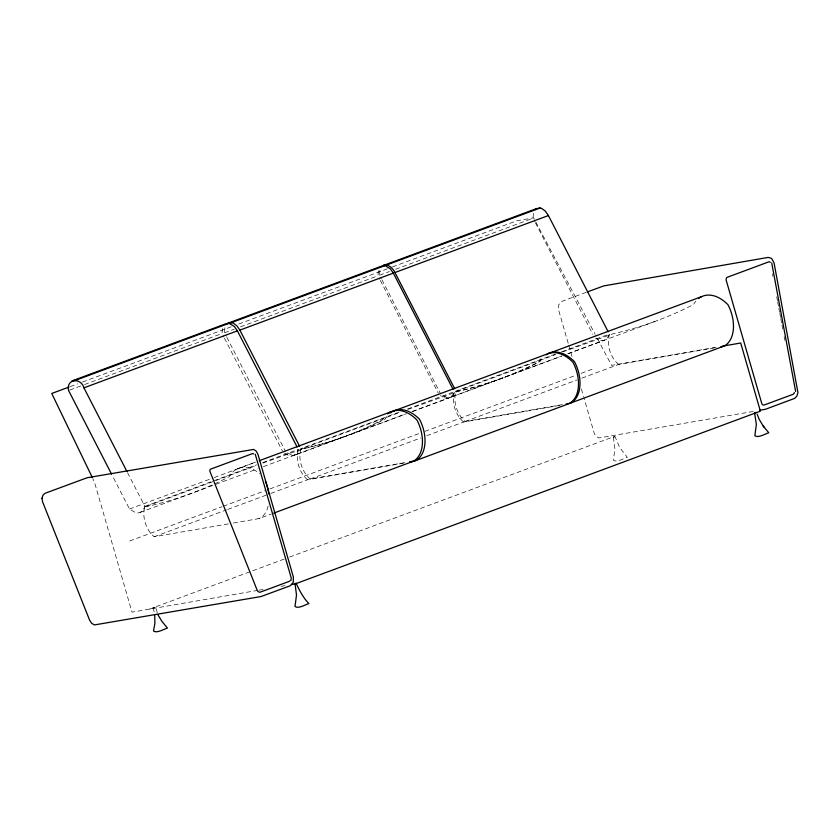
<?xml version="1.0" encoding="UTF-8"?>
<svg xmlns="http://www.w3.org/2000/svg" width="840" height="840" viewBox="0 0 840 840"><rect width="100%" height="100%" fill="white"/><g stroke="black" fill="none" stroke-linecap="round" stroke-linejoin="round"><path stroke-width="0.63" stroke-dasharray="4.2 3.15" d="M222.39 328.566L222.033 333.501L223.828 336.987M224.868 327.842L224.511 332.787L226.306 336.273M378.326 270.858L377.979 275.793L379.774 279.279M379.953 270.249L379.606 275.195L381.402 278.681M533.421 213.266L533.064 218.201L534.86 221.686M127.533 472.657L144.858 506.352L143.419 509.534L141.309 511.739A16.233 10.279 69.6 0 1 135.681 512.715L129.507 509.009L112.182 475.314M157.112 613.011C157.353 607.688 151.515 604.443 154.151 611.835M613.4 437.136L614.891 448.749L613.389 460.226C616.518 462.756 623.406 458.556 627.291 457.265L619.647 447.426L615.09 436.737L613.4 437.136L614.744 436.905M70.203 386.61L77.585 383.87M82.498 382.043L231.368 326.76M238.749 324.019L387.608 268.737M392.532 266.91L516.789 220.773L533.631 217.854L595.14 334.257M69.804 390.044L83.307 385.024M84.536 384.562L222.033 333.501M224.511 332.787L234.339 329.133M240.471 326.855L377.979 275.793M379.606 275.195L389.424 271.541M395.567 269.262L533.064 218.201M586.142 292.373L561.824 301.403L558.747 304.752L558.631 310.139L568.386 343.949M237.174 468.919L255.591 462.074M129.507 509.009L212.993 478.013M214.221 477.55L255.959 462.053M144.858 506.352L256.578 464.867M262.721 462.588L298.326 449.369L296.877 452.54L294.767 454.745A16.233 10.279 69.6 0 1 289.149 455.721L284.477 453.348M399.021 412.167L300.804 448.644L299.355 451.826L297.244 454.031A16.233 10.279 69.6 0 1 291.627 455.007L286.955 452.634M407.61 408.975L454.262 391.661L452.823 394.832L450.713 397.036A16.233 10.279 69.6 0 1 445.084 398.013L440.412 395.64M555.335 354.123L455.889 391.052L454.451 394.233L452.34 396.438A16.233 10.279 69.6 0 1 446.712 397.404L442.04 395.042M561.477 351.844L609.357 334.058L607.908 337.239L605.798 339.444A16.233 10.279 69.6 0 1 600.18 340.421L595.508 338.048M228.302 523.908L154.172 536.75A21.032 13.325 69.6 0 1 145.005 506.856L256.725 465.36M262.868 463.082L302.022 449.106A845.219 535.406 69.6 0 0 382.505 419.822A39.417 24.969 69.6 0 1 384.804 416.504M404.786 462.62L310.212 479A21.032 13.325 69.6 0 1 301.046 449.106L399.262 412.629M407.852 409.437L458.062 391.356A845.219 535.406 69.6 0 0 538.545 362.082A39.417 24.969 69.6 0 1 540.845 358.764M562.338 404.618L465.203 421.439A21.032 13.325 69.6 0 1 456.036 391.545L555.481 354.617M562.842 351.887L613.053 333.795A845.219 535.406 69.6 0 0 693.536 304.521A39.417 24.969 69.6 0 1 695.835 301.203M140.038 512.432L257.229 468.93M263.372 466.651L346.857 435.656M295.985 454.713L406.476 413.69M412.619 411.411L449.442 397.73M451.07 397.12L561.561 356.097M567.703 353.808L604.538 340.137M349.43 434.889L405.909 413.921M412.041 411.642L502.898 377.906M504.42 377.339L562.128 355.908M568.26 353.63L657.888 320.344M129.696 540.981L221.97 506.719M223.198 506.268L265.02 490.728M269.945 488.901L420.042 433.167M424.956 431.34L575.053 375.596M581.207 373.317L594.731 368.288M154.172 536.75L226.601 509.849M227.829 509.397L265.892 495.264M270.795 493.437L307.629 479.756L404.765 462.935M310.212 479L420.704 437.966M426.836 435.687L463.669 422.016L562.086 404.964M465.203 421.439L576.923 379.953M581.826 378.137L618.66 364.455L714.525 347.855M233.415 523.026L258.972 518.595L271.246 514.038M149.373 609.147L284.697 558.884M289.621 557.057L614.408 436.454M153.426 608.087L154.97 607.509M613.295 437.304L614.849 436.727M456.036 391.545L459.585 390.789A845.219 535.406 69.6 0 0 540.078 361.515A39.417 24.969 69.6 0 1 542.367 358.197M301.046 449.106L304.594 448.34A845.219 535.406 69.6 0 0 385.088 419.066A39.417 24.969 69.6 0 1 387.377 415.748M145.005 506.856L148.554 506.09A845.219 535.406 69.6 0 0 229.047 476.816A39.417 24.969 69.6 0 1 259.76 473.634M716.174 347.256L611.573 365.379L595.749 335.412M753.302 411.443L599.057 437.934L596.327 436.59L594.352 433.745L583.926 397.803M153.521 607.908L154.875 607.677M257.88 590.352L131.995 612.15L94.469 482.129L92.904 478.779M259.172 590.121L263.046 589.46M281.127 586.32L285.012 585.648M535.458 222.852L592.809 334.394M381.99 279.836L440.538 393.708M380.363 280.445L438.312 393.151M226.905 337.428L285.443 451.3M224.427 338.153L282.377 450.86M568.754 345.209L571.998 356.475M581.396 389.036L583.569 396.554M772.391 273.819L772.874 276.381M776.706 296.867L777.431 300.709M777.672 301.991L778.627 307.115M778.869 308.395L779.583 312.228M779.825 313.509L780.549 317.352M780.791 318.633L781.746 323.757M781.988 325.038L782.702 328.881M784.14 336.567L784.865 340.399M463.669 422.016A21.032 13.325 69.6 0 1 454.503 392.112M268.139 506.111A31.111 19.709 69.6 0 1 258.972 518.595M307.629 479.756A21.032 13.325 69.6 0 1 298.463 449.862M618.66 364.455A21.032 13.325 69.6 0 1 609.494 334.562"/><path stroke-width="1.26" d="M795.638 391.534L771.719 262.93M290.923 580.619L291.239 577.952L255.224 454.188M453.065 389.33L393.33 273.137L390.296 268.779L384.983 265.598L231.525 322.581L228.029 323.117L229.625 322.55L233.216 323.096L236.838 325.773L239.873 330.12L299.607 446.324M381.759 266.637C386.526 262.017 392.921 267.939 394.957 272.528L454.692 388.731M535.227 209.643L536.476 208.625L540.078 207.995L541.769 208.509L545.391 211.186L548.425 215.544L608.16 331.737M295.008 583.412L296.499 595.025L294.998 606.501C298.127 609.032 305.014 604.832 308.899 603.54C303.261 598.038 299.135 589.722 296.016 583.097M227.923 323.201L381.381 266.217L384.983 265.598M536.476 208.625L383.008 265.608L386.61 264.988L540.078 207.995M229.047 323.306L75.579 380.289L71.978 380.919L225.446 323.925L229.047 323.306L234.36 326.487L237.395 330.844L297.129 447.038M68.975 387.072L51.744 393.467L92.389 477.656M111.584 474.159L68.576 390.495C65.846 378.714 81.175 377.401 83.927 387.839L237.395 330.844M239.873 330.12L393.33 273.137M394.957 272.528L548.425 215.544M587.36 291.921L603.824 285.883L768.201 257.408L771.55 258.384L774.029 262.721L797.958 392.658L796.887 396.102L794.65 398.381L765.545 409.248L759.717 410.33M259.266 460.709L390.631 411.925M393.215 411.169L546.672 354.175A39.417 24.969 69.6 0 1 572.943 362.25A31.111 19.709 69.6 0 1 568.481 403.862L415.013 460.845L409.899 461.738M548.205 353.608L701.663 296.625M273.704 513.125L412.44 461.601A31.111 19.709 69.6 0 0 416.903 419.99A39.417 24.969 69.6 0 0 387.524 413.858M566.171 403.956L570.003 403.294L723.471 346.3A31.111 19.709 69.6 0 0 727.933 304.689A39.417 24.969 69.6 0 0 698.554 298.557M792.635 394.475L764.053 405.048A2.667 2.047 80.2 0 1 761.764 403.494L726.159 280.13A2.656 2.047 80.2 0 1 727.188 277.316L768.936 261.807A1.88 1.439 80.2 0 1 770.259 262.447M722.631 346.143L740.702 343.014L760.379 411.169L295.344 583.863L291.469 584.535M720.909 346.742L723.471 346.3M409.878 462.053L412.44 461.601M755.549 412.514L756.221 412.398M764.432 427.592L763.245 426.069L768.779 432.757C764.883 434.06 757.995 438.249 754.866 435.719L756.368 424.253L754.53 412.797M763.298 426.143L759.266 419.507L757.113 414.099M83.927 387.839L126.934 471.492M157.92 614.786L161.889 621.348L167.422 628.037C163.537 629.339 156.65 633.528 153.521 630.998L154.886 623.396L154.77 615.668M415.013 460.845A31.111 19.709 69.6 0 0 419.475 419.233A39.417 24.969 69.6 0 0 390.106 413.102M253.638 453.968A2.656 2.047 80.2 0 0 252.315 453.663L210.567 469.161A1.88 1.439 80.2 0 0 209.916 471.334L257.229 590.394A3.612 2.772 80.2 0 0 260.201 592.158L289.191 581.396A2.667 2.047 80.2 0 0 289.81 580.818M794.356 392.543A3.612 2.772 80.2 0 1 794.22 392.921M793.832 393.582A3.612 2.772 80.2 0 1 793.327 394.096M265.356 481.047A31.111 19.709 69.6 0 1 268.727 493.983M570.003 403.294A31.111 19.709 69.6 0 0 574.466 361.673A39.417 24.969 69.6 0 0 546.095 354.816M42 498.309L42.567 501.774L89.617 620.193L91.612 623.27L94.416 624.928L261.041 596.537L290.178 585.784L293.244 582.456L293.391 577.101L257.964 454.367L256.284 451.206L253.68 449.421L87.15 477.74L45.118 493.28L42.956 495.149L42 498.309"/></g></svg>
